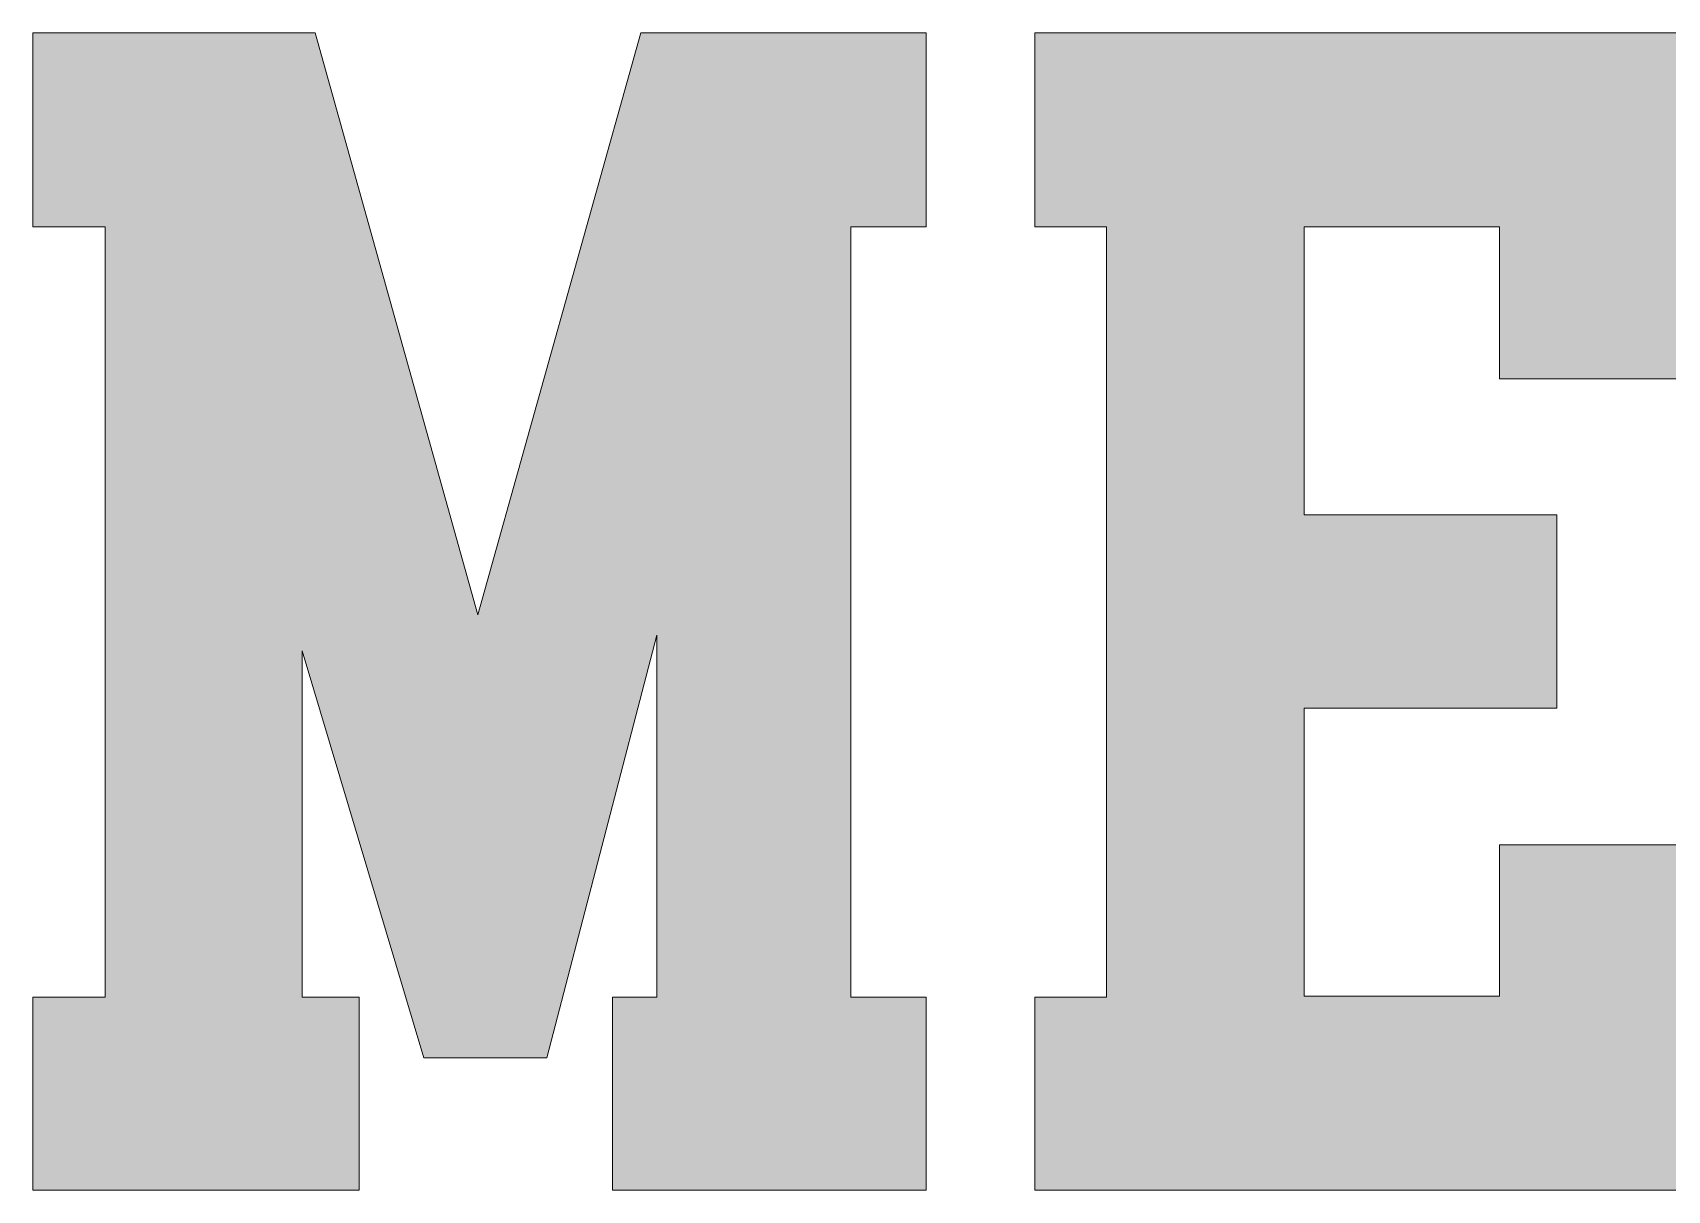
# Model space of a CAD drawing. Header units: inches. Extents: x 150 to 930, y -913 to -168.
# Drawn here: x 408.7 to 663.9, y -348.5 to -167.8 of the extents above; entities that cross this region are included whole.
import ezdxf

# ---------------------------------------------------------------- set-up
doc = ezdxf.new("R2010")
doc.units = ezdxf.units.IN
doc.header["$MEASUREMENT"] = 0
doc.layers.add('Layer 1', color=7, linetype='Continuous')

# ---------------------------------------------------------------- blocks, each defined once
blk = doc.blocks.new('block 5')
at = {"layer": 'Layer 1', "true_color": 0xce432c}
h = blk.add_hatch(color=22, dxfattribs=at)
h.dxf.hatch_style = 2
h.paths.add_polyline_path([(450.78, -318.3), (459.71, -318.3), (459.71, -348.47), (408.75, -348.47), (408.75, -318.3), (420.05, -318.3), (420.05, -198.06), (408.75, -198.06), (408.75, -167.78), (452.82, -167.78), (478.24, -258.64), (503.67, -167.78), (548.19, -167.78), (548.19, -198.06), (536.44, -198.06), (536.44, -318.3), (548.19, -318.3), (548.19, -348.47), (499.26, -348.47), (499.26, -318.3), (506.16, -318.3), (506.16, -261.8), (488.98, -327.79), (469.77, -327.79), (450.78, -264.28)])
h = blk.add_hatch(color=22, dxfattribs=at)
h.dxf.hatch_style = 2
h.paths.add_polyline_path([(637.69, -318.19), (637.69, -294.57), (667.75, -294.57), (667.75, -348.47), (565.14, -348.47), (565.14, -318.3), (576.33, -318.3), (576.33, -198.06), (565.14, -198.06), (565.14, -167.78), (667.75, -167.78), (667.75, -221.8), (637.69, -221.8), (637.69, -198.06), (607.18, -198.06), (607.18, -243.04), (646.62, -243.04), (646.62, -273.21), (607.18, -273.21), (607.18, -318.19)])
at = {"layer": 'Layer 1', "lineweight": 0}
for points in [[(450.78, -318.3), (459.71, -318.3), (459.71, -348.47), (408.75, -348.47), (408.75, -318.3), (420.05, -318.3), (420.05, -198.06), (408.75, -198.06), (408.75, -167.78), (452.82, -167.78), (478.24, -258.64), (503.67, -167.78), (548.19, -167.78), (548.19, -198.06), (536.44, -198.06), (536.44, -318.3), (548.19, -318.3), (548.19, -348.47), (499.26, -348.47), (499.26, -318.3), (506.16, -318.3), (506.16, -261.8), (488.98, -327.79), (469.77, -327.79), (450.78, -264.28), (450.78, -318.3)], [(637.69, -318.19), (637.69, -294.57), (667.75, -294.57), (667.75, -348.47), (565.14, -348.47), (565.14, -318.3), (576.33, -318.3), (576.33, -198.06), (565.14, -198.06), (565.14, -167.78), (667.75, -167.78), (667.75, -221.8), (637.69, -221.8), (637.69, -198.06), (607.18, -198.06), (607.18, -243.04), (646.62, -243.04), (646.62, -273.21), (607.18, -273.21), (607.18, -318.19), (637.69, -318.19)]]:
    blk.add_lwpolyline(points, dxfattribs=at)
blk = doc.blocks.new('block 2')
at = {"layer": 'Layer 1'}
blk.add_blockref('block 5', (0, 0), dxfattribs=at)

msp = doc.modelspace()

# ---------------------------------------------------------------- block references
at = {"layer": 'Layer 1'}
msp.add_blockref('block 2', (0, 0), dxfattribs=at)

doc.saveas('drawing.dxf')
